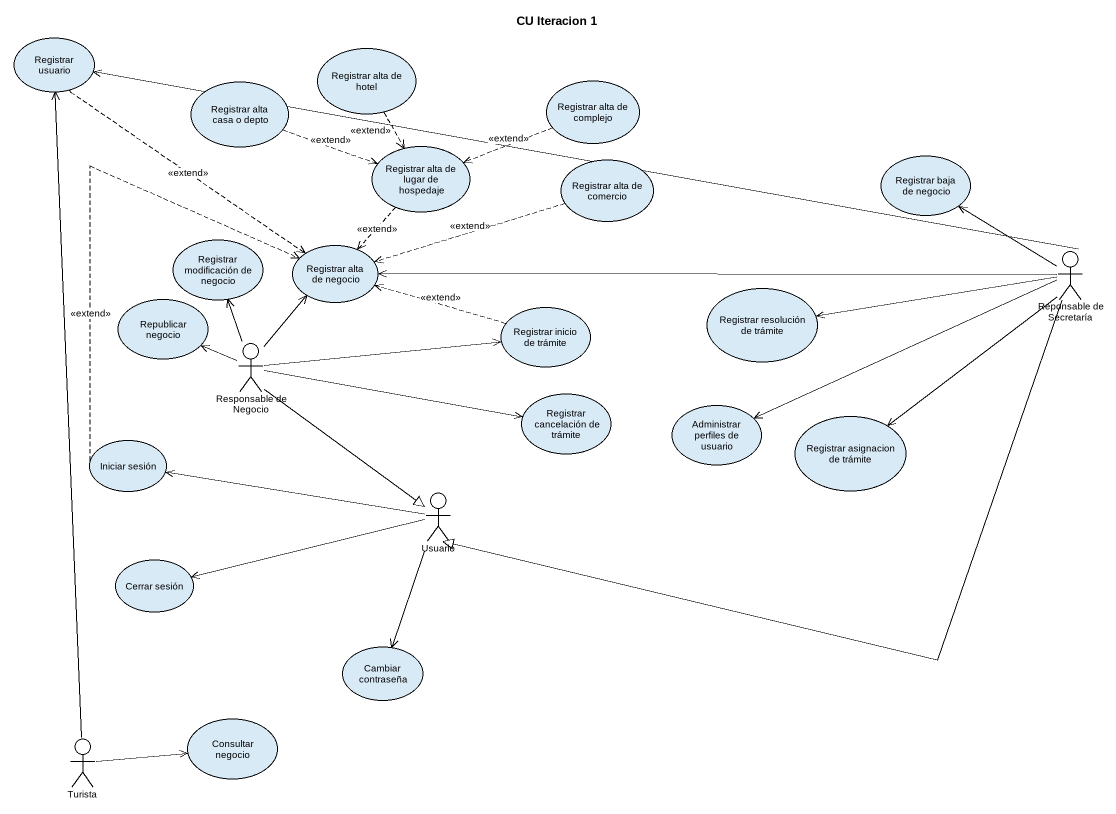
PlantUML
@startuml
title CU Iteracion 1
usecase "Registrar usuario" as Registrar_usuario
usecase "Registrar alta casa o depto" as Registrar_alta_casa_o_depto
usecase "Registrar alta de hotel" as Registrar_alta_de_hotel
usecase "Registrar alta de complejo" as Registrar_alta_de_complejo
usecase "Registrar alta de lugar de hospedaje" as Registrar_alta_de_lugar_de
usecase "Registrar baja de negocio" as Registrar_baja_de_negocio
usecase "Registrar alta de comercio" as Registrar_alta_de_comercio
usecase "Registrar modificación de negocio" as Registrar_modificación_de
usecase "Registrar alta de negocio" as Registrar_alta_de_negocio
actor "Reponsable de Secretaría" as Reponsable_de_Secretaría
usecase "Republicar negocio" as Republicar_negocio
usecase "Registrar inicio de trámite" as Registrar_inicio_de_trámite
usecase "Registrar resolución de trámite" as Registrar_resolución_de
actor "Responsable de Negocio" as Responsable_de_Negocio
usecase "Registrar cancelación de trámite" as Registrar_cancelación_de
usecase "Administrar perfiles de usuario" as Administrar_perfiles_de
usecase "Registrar asignacion de trámite" as Registrar_asignacion_de
usecase "Iniciar sesión" as Iniciar_sesión
actor Usuario
usecase "Cerrar sesión" as Cerrar_sesión
usecase "Cambiar contraseña" as Cambiar_contraseña
actor Turista
usecase "Consultar negocio" as Consultar_negocio
Registrar_usuario ..> Registrar_alta_de_negocio : <<extend>>
Registrar_alta_casa_o_depto .right.> Registrar_alta_de_lugar_de : <<extend>>
Registrar_alta_de_hotel ..> Registrar_alta_de_lugar_de : <<extend>>
Registrar_alta_de_complejo .left.> Registrar_alta_de_lugar_de : <<extend>>
Registrar_alta_de_lugar_de ..> Registrar_alta_de_negocio : <<extend>>
Registrar_alta_de_comercio .left.> Registrar_alta_de_negocio : <<extend>>
Reponsable_de_Secretaría -left-> Registrar_usuario
Reponsable_de_Secretaría -up-> Registrar_baja_de_negocio
Reponsable_de_Secretaría -left-> Registrar_alta_de_negocio
Reponsable_de_Secretaría -left-> Registrar_resolución_de
Reponsable_de_Secretaría -left-> Administrar_perfiles_de
Reponsable_de_Secretaría --> Registrar_asignacion_de
Reponsable_de_Secretaría -left-|> Usuario
Registrar_inicio_de_trámite .left.> Registrar_alta_de_negocio : <<extend>>
Responsable_de_Negocio -up-> Registrar_modificación_de
Responsable_de_Negocio -up-> Registrar_alta_de_negocio
Responsable_de_Negocio -left-> Republicar_negocio
Responsable_de_Negocio -right-> Registrar_inicio_de_trámite
Responsable_de_Negocio -right-> Registrar_cancelación_de
Responsable_de_Negocio --|> Usuario
Iniciar_sesión .up.> Registrar_alta_de_negocio : <<extend>>
Usuario -left-> Iniciar_sesión
Usuario -left-> Cerrar_sesión
Usuario --> Cambiar_contraseña
Turista -up-> Registrar_usuario
Turista -right-> Consultar_negocio
@enduml
